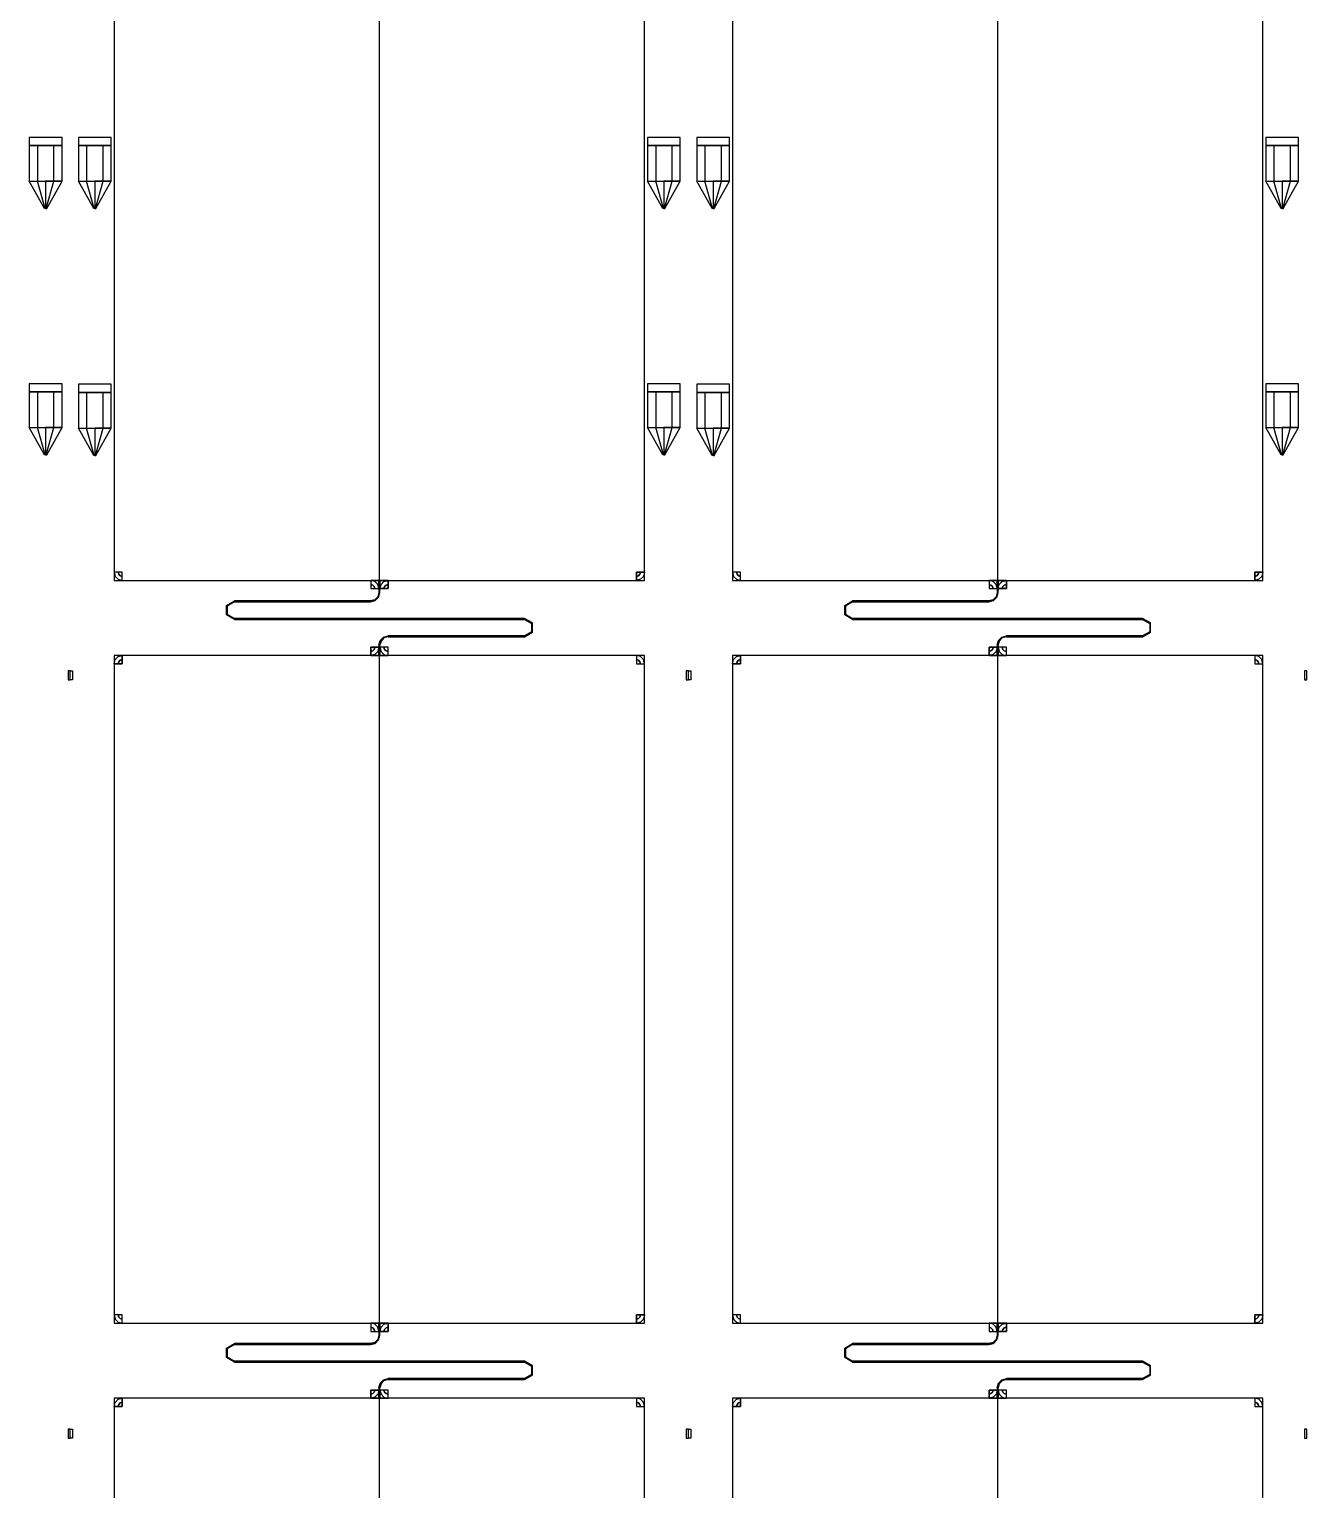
# Model space of a CAD drawing. Extents: x -50899 to 50899, y -48295 to 50898.
# Drawn here: x -8850 to 2825, y -10906 to 2439 of the extents above; entities that cross this region are included whole.
import ezdxf

# ---------------------------------------------------------------- set-up
doc = ezdxf.new("R2010")
doc.units = 0
doc.layers.add('GAP', color=1, linetype='continuous')
doc.layers.add('PIN', color=3, linetype='continuous')

# ---------------------------------------------------------------- blocks, each defined once
blk = doc.blocks.new('C1E')
at = {"layer": 'GAP'}
for points in [[(5550, 20646), (5550, 20726), (5530, 20726), (5530, 20646), (5550, 20646)], [(5550, 13717), (5550, 13797), (5530, 13797), (5530, 13717), (5550, 13717)]]:
    blk.add_lwpolyline(points, dxfattribs=at)
blk = doc.blocks.new('C1EGAP')
for points in [[(5175, 25600), (5175, 25525), (5475, 25525), (5475, 25600), (5175, 25600)], [(5175, 25600), (5175, 25525), (5475, 25525), (5475, 25600), (5175, 25600)], [(5175, 25525), (5175, 25200), (5475, 25200), (5475, 25525), (5175, 25525)], [(5175, 25525), (5175, 25200), (5475, 25200), (5475, 25525), (5175, 25525)], [(5325, 25200), (5325, 24950), (5315, 24950), (5175, 25200), (5325, 25200)], [(5325, 25200), (5325, 24950), (5315, 24950), (5175, 25200), (5325, 25200)], [(5325, 25200), (5325, 24950), (5335, 24950), (5475, 25200), (5325, 25200)], [(5325, 25200), (5325, 24950), (5335, 24950), (5475, 25200), (5325, 25200)], [(5175, 23350), (5175, 23275), (5475, 23275), (5475, 23350), (5175, 23350)], [(5175, 23350), (5175, 23275), (5475, 23275), (5475, 23350), (5175, 23350)], [(5175, 23275), (5175, 22950), (5475, 22950), (5475, 23275), (5175, 23275)], [(5175, 23275), (5175, 22950), (5475, 22950), (5475, 23275), (5175, 23275)], [(5325, 22950), (5325, 22700), (5315, 22700), (5175, 22950), (5325, 22950)], [(5325, 22950), (5325, 22700), (5315, 22700), (5175, 22950), (5325, 22950)], [(5325, 22950), (5325, 22700), (5335, 22700), (5475, 22950), (5325, 22950)], [(5325, 22950), (5325, 22700), (5335, 22700), (5475, 22950), (5325, 22950)]]:
    blk.add_lwpolyline(points)
blk = doc.blocks.new('C1EPIN')
for points in [[(5250, 25525), (5250, 25200), (5400, 25200), (5400, 25525), (5250, 25525)], [(5250, 25525), (5250, 25200), (5400, 25200), (5400, 25525), (5250, 25525)], [(5325, 25200), (5325, 24950), (5320, 24950), (5250, 25200), (5325, 25200)], [(5325, 25200), (5325, 24950), (5320, 24950), (5250, 25200), (5325, 25200)], [(5325, 25200), (5325, 24950), (5330, 24950), (5400, 25200), (5325, 25200)], [(5325, 25200), (5325, 24950), (5330, 24950), (5400, 25200), (5325, 25200)], [(5250, 23275), (5250, 22950), (5400, 22950), (5400, 23275), (5250, 23275)], [(5250, 23275), (5250, 22950), (5400, 22950), (5400, 23275), (5250, 23275)], [(5325, 22950), (5325, 22700), (5320, 22700), (5250, 22950), (5325, 22950)], [(5325, 22950), (5325, 22700), (5320, 22700), (5250, 22950), (5325, 22950)], [(5325, 22950), (5325, 22700), (5330, 22700), (5400, 22950), (5325, 22950)], [(5325, 22950), (5325, 22700), (5330, 22700), (5400, 22950), (5325, 22950)]]:
    blk.add_lwpolyline(points)
blk = doc.blocks.new('C1F')
at = {"layer": 'GAP'}
for points in [[(-100, 20646), (-100, 20726), (-80, 20726), (-80, 20646), (-100, 20646)], [(5550, 20646), (5550, 20726), (5530, 20726), (5530, 20646), (5550, 20646)], [(-100, 13717), (-100, 13797), (-80, 13797), (-80, 13717), (-100, 13717)], [(5550, 13717), (5550, 13797), (5530, 13797), (5530, 13717), (5550, 13717)]]:
    blk.add_lwpolyline(points, dxfattribs=at)
blk = doc.blocks.new('C1FGAP')
for points in [[(5149, 21553), (5149, 27653), (301, 27653), (301, 21553), (5149, 21553)], [(-25, 25600), (-25, 25525), (275, 25525), (275, 25600), (-25, 25600)], [(-25, 25600), (-25, 25525), (275, 25525), (275, 25600), (-25, 25600)], [(-25, 25525), (-25, 25200), (275, 25200), (275, 25525), (-25, 25525)], [(-25, 25525), (-25, 25200), (275, 25200), (275, 25525), (-25, 25525)], [(5175, 25600), (5175, 25525), (5475, 25525), (5475, 25600), (5175, 25600)], [(5175, 25600), (5175, 25525), (5475, 25525), (5475, 25600), (5175, 25600)], [(5175, 25525), (5175, 25200), (5475, 25200), (5475, 25525), (5175, 25525)], [(5175, 25525), (5175, 25200), (5475, 25200), (5475, 25525), (5175, 25525)], [(125, 25200), (125, 24950), (115, 24950), (-25, 25200), (125, 25200)], [(125, 25200), (125, 24950), (115, 24950), (-25, 25200), (125, 25200)], [(125, 25200), (125, 24950), (135, 24950), (275, 25200), (125, 25200)], [(125, 25200), (125, 24950), (135, 24950), (275, 25200), (125, 25200)], [(5325, 25200), (5325, 24950), (5315, 24950), (5175, 25200), (5325, 25200)], [(5325, 25200), (5325, 24950), (5315, 24950), (5175, 25200), (5325, 25200)], [(5325, 25200), (5325, 24950), (5335, 24950), (5475, 25200), (5325, 25200)], [(5325, 25200), (5325, 24950), (5335, 24950), (5475, 25200), (5325, 25200)], [(-25, 23345), (-25, 23270), (275, 23270), (275, 23345), (-25, 23345)], [(-25, 23345), (-25, 23270), (275, 23270), (275, 23345), (-25, 23345)], [(-25, 23270), (-25, 22945), (275, 22945), (275, 23270), (-25, 23270)], [(-25, 23270), (-25, 22945), (275, 22945), (275, 23270), (-25, 23270)], [(5175, 23350), (5175, 23275), (5475, 23275), (5475, 23350), (5175, 23350)], [(5175, 23350), (5175, 23275), (5475, 23275), (5475, 23350), (5175, 23350)], [(5175, 23275), (5175, 22950), (5475, 22950), (5475, 23275), (5175, 23275)], [(5175, 23275), (5175, 22950), (5475, 22950), (5475, 23275), (5175, 23275)], [(125, 22945), (125, 22695), (115, 22695), (-25, 22945), (125, 22945)], [(125, 22945), (125, 22695), (115, 22695), (-25, 22945), (125, 22945)], [(125, 22945), (125, 22695), (135, 22695), (275, 22945), (125, 22945)], [(125, 22945), (125, 22695), (135, 22695), (275, 22945), (125, 22945)], [(5325, 22950), (5325, 22700), (5315, 22700), (5175, 22950), (5325, 22950)], [(5325, 22950), (5325, 22700), (5315, 22700), (5175, 22950), (5325, 22950)], [(5325, 22950), (5325, 22700), (5335, 22700), (5475, 22950), (5325, 22950)], [(5325, 22950), (5325, 22700), (5335, 22700), (5475, 22950), (5325, 22950)], [(376, 21553), (376, 21628), (301, 21628), (301, 21553), (376, 21553)], [(301, 21628), (311, 21590), (339, 21563), (376, 21553), (376, 21590), (357, 21595), (344, 21609), (339, 21628), (301, 21628)], [(339, 21628), (344, 21609), (357, 21595), (376, 21590), (376, 21628), (376, 21628), (376, 21628), (376, 21628), (339, 21628)], [(5149, 21553), (5149, 21628), (5074, 21628), (5074, 21553), (5149, 21553)], [(5149, 21628), (5139, 21590), (5112, 21563), (5074, 21553), (5074, 21590), (5093, 21595), (5106, 21609), (5112, 21628), (5149, 21628)], [(5112, 21628), (5106, 21609), (5093, 21595), (5074, 21590), (5074, 21628), (5074, 21628), (5074, 21628), (5074, 21628), (5112, 21628)], [(2646, 21553), (2646, 21478), (2721, 21478), (2721, 21553), (2646, 21553)], [(2721, 21478), (2710, 21515), (2683, 21543), (2646, 21553), (2646, 21515), (2664, 21510), (2678, 21496), (2683, 21478), (2721, 21478)], [(2683, 21478), (2678, 21496), (2664, 21510), (2646, 21515), (2646, 21478), (2646, 21478), (2646, 21478), (2646, 21478), (2683, 21478)], [(2730, 21442), (2730, 21553), (2721, 21553), (2721, 21442), (2730, 21442)], [(2730, 21553), (2730, 21478), (2805, 21478), (2805, 21553), (2730, 21553)], [(2730, 21478), (2740, 21515), (2767, 21543), (2805, 21553), (2805, 21515), (2786, 21510), (2772, 21496), (2767, 21478), (2730, 21478)], [(2767, 21478), (2772, 21496), (2786, 21510), (2805, 21515), (2805, 21478), (2805, 21478), (2805, 21478), (2805, 21478), (2767, 21478)], [(1400, 21197), (1327, 21239), (1327, 21324), (1400, 21366), (1400, 21362), (1331, 21322), (1331, 21242), (1400, 21202), (1400, 21197)], [(1400, 21202), (1331, 21242), (1331, 21322), (1400, 21362), (1400, 21357), (1335, 21319), (1335, 21244), (1400, 21206), (1400, 21202)], [(1400, 21357), (2645, 21357), (2645, 21366), (1400, 21366), (1400, 21357)], [(2645, 21357), (2687, 21368), (2718, 21399), (2730, 21442), (2725, 21442), (2714, 21402), (2685, 21372), (2645, 21362), (2645, 21357)], [(2645, 21362), (2685, 21372), (2714, 21402), (2725, 21442), (2721, 21442), (2710, 21404), (2683, 21376), (2645, 21366), (2645, 21362)], [(4050, 21206), (1400, 21206), (1400, 21197), (4050, 21197), (4050, 21206)], [(4050, 21037), (4123, 21079), (4123, 21164), (4050, 21206), (4050, 21202), (4119, 21162), (4119, 21082), (4050, 21042), (4050, 21037)], [(4050, 21042), (4119, 21082), (4119, 21162), (4050, 21202), (4050, 21197), (4115, 21159), (4115, 21084), (4050, 21046), (4050, 21042)], [(2721, 20962), (2732, 21004), (2763, 21035), (2805, 21046), (2805, 21042), (2765, 21031), (2736, 21002), (2725, 20962), (2721, 20962)], [(2730, 20867), (2730, 20962), (2721, 20962), (2721, 20867), (2730, 20867)], [(2725, 20962), (2736, 21002), (2765, 21031), (2805, 21042), (2805, 21037), (2767, 21027), (2740, 20999), (2730, 20962), (2725, 20962)], [(2805, 21037), (4050, 21037), (4050, 21046), (2805, 21046), (2805, 21037)], [(5149, 14767), (5149, 20867), (301, 20867), (301, 14767), (5149, 14767)], [(301, 20867), (301, 20792), (376, 20792), (376, 20867), (301, 20867)], [(301, 20792), (311, 20829), (339, 20857), (376, 20867), (376, 20829), (357, 20824), (344, 20810), (339, 20792), (301, 20792)], [(339, 20792), (344, 20810), (357, 20824), (376, 20829), (376, 20792), (376, 20792), (376, 20792), (376, 20792), (339, 20792)], [(2721, 20867), (2721, 20942), (2646, 20942), (2646, 20867), (2721, 20867)], [(2721, 20942), (2710, 20904), (2683, 20877), (2646, 20867), (2646, 20904), (2664, 20909), (2678, 20923), (2683, 20942), (2721, 20942)], [(2683, 20942), (2678, 20923), (2664, 20909), (2646, 20904), (2646, 20942), (2646, 20942), (2646, 20942), (2646, 20942), (2683, 20942)], [(2805, 20867), (2805, 20942), (2730, 20942), (2730, 20867), (2805, 20867)], [(2730, 20942), (2740, 20904), (2767, 20877), (2805, 20867), (2805, 20904), (2786, 20909), (2772, 20923), (2767, 20942), (2730, 20942)], [(2767, 20942), (2772, 20923), (2786, 20909), (2805, 20904), (2805, 20942), (2805, 20942), (2805, 20942), (2805, 20942), (2767, 20942)], [(5074, 20867), (5074, 20792), (5149, 20792), (5149, 20867), (5074, 20867)], [(5149, 20792), (5139, 20829), (5112, 20857), (5074, 20867), (5074, 20829), (5093, 20824), (5106, 20810), (5112, 20792), (5149, 20792)], [(5112, 20792), (5106, 20810), (5093, 20824), (5074, 20829), (5074, 20792), (5074, 20792), (5074, 20792), (5074, 20792), (5112, 20792)], [(376, 14767), (376, 14842), (301, 14842), (301, 14767), (376, 14767)], [(301, 14842), (311, 14804), (339, 14777), (376, 14767), (376, 14804), (357, 14809), (344, 14823), (339, 14842), (301, 14842)], [(339, 14842), (344, 14823), (357, 14809), (376, 14804), (376, 14842), (376, 14842), (376, 14842), (376, 14842), (339, 14842)], [(5149, 14767), (5149, 14842), (5074, 14842), (5074, 14767), (5149, 14767)], [(5149, 14842), (5139, 14804), (5112, 14777), (5074, 14767), (5074, 14804), (5093, 14809), (5106, 14823), (5112, 14842), (5149, 14842)], [(5112, 14842), (5106, 14823), (5093, 14809), (5074, 14804), (5074, 14842), (5074, 14842), (5074, 14842), (5074, 14842), (5112, 14842)], [(2646, 14767), (2646, 14692), (2721, 14692), (2721, 14767), (2646, 14767)], [(2721, 14692), (2710, 14729), (2683, 14757), (2646, 14767), (2646, 14729), (2664, 14724), (2678, 14710), (2683, 14692), (2721, 14692)], [(2683, 14692), (2678, 14710), (2664, 14724), (2646, 14729), (2646, 14692), (2646, 14692), (2646, 14692), (2646, 14692), (2683, 14692)], [(2730, 14656), (2730, 14767), (2721, 14767), (2721, 14656), (2730, 14656)], [(2730, 14767), (2730, 14692), (2805, 14692), (2805, 14767), (2730, 14767)], [(2730, 14692), (2740, 14729), (2767, 14757), (2805, 14767), (2805, 14729), (2786, 14724), (2772, 14710), (2767, 14692), (2730, 14692)], [(2767, 14692), (2772, 14710), (2786, 14724), (2805, 14729), (2805, 14692), (2805, 14692), (2805, 14692), (2805, 14692), (2767, 14692)], [(1400, 14411), (1327, 14453), (1327, 14538), (1400, 14580), (1400, 14576), (1331, 14536), (1331, 14456), (1400, 14416), (1400, 14411)], [(1400, 14416), (1331, 14456), (1331, 14536), (1400, 14576), (1400, 14571), (1335, 14533), (1335, 14458), (1400, 14420), (1400, 14416)], [(1400, 14571), (2645, 14571), (2645, 14580), (1400, 14580), (1400, 14571)], [(2645, 14571), (2687, 14582), (2718, 14613), (2730, 14656), (2725, 14656), (2714, 14616), (2685, 14586), (2645, 14576), (2645, 14571)], [(2645, 14576), (2685, 14586), (2714, 14616), (2725, 14656), (2721, 14656), (2710, 14618), (2683, 14590), (2645, 14580), (2645, 14576)], [(4050, 14420), (1400, 14420), (1400, 14411), (4050, 14411), (4050, 14420)], [(4050, 14251), (4123, 14293), (4123, 14378), (4050, 14420), (4050, 14416), (4119, 14376), (4119, 14296), (4050, 14256), (4050, 14251)], [(4050, 14256), (4119, 14296), (4119, 14376), (4050, 14416), (4050, 14411), (4115, 14373), (4115, 14298), (4050, 14260), (4050, 14256)], [(2721, 14081), (2721, 14156), (2646, 14156), (2646, 14081), (2721, 14081)], [(2721, 14156), (2710, 14118), (2683, 14091), (2646, 14081), (2646, 14118), (2664, 14123), (2678, 14137), (2683, 14156), (2721, 14156)], [(2683, 14156), (2678, 14137), (2664, 14123), (2646, 14118), (2646, 14156), (2646, 14156), (2646, 14156), (2646, 14156), (2683, 14156)], [(2721, 14176), (2732, 14218), (2763, 14249), (2805, 14260), (2805, 14256), (2765, 14245), (2736, 14216), (2725, 14176), (2721, 14176)], [(2730, 14081), (2730, 14176), (2721, 14176), (2721, 14081), (2730, 14081)], [(2725, 14176), (2736, 14216), (2765, 14245), (2805, 14256), (2805, 14251), (2767, 14241), (2740, 14213), (2730, 14176), (2725, 14176)], [(2805, 14081), (2805, 14156), (2730, 14156), (2730, 14081), (2805, 14081)], [(2730, 14156), (2740, 14118), (2767, 14091), (2805, 14081), (2805, 14118), (2786, 14123), (2772, 14137), (2767, 14156), (2730, 14156)], [(2767, 14156), (2772, 14137), (2786, 14123), (2805, 14118), (2805, 14156), (2805, 14156), (2805, 14156), (2805, 14156), (2767, 14156)], [(2805, 14251), (4050, 14251), (4050, 14260), (2805, 14260), (2805, 14251)], [(5149, 7981), (5149, 14081), (301, 14081), (301, 7981), (5149, 7981)], [(301, 14081), (301, 14006), (376, 14006), (376, 14081), (301, 14081)], [(301, 14006), (311, 14043), (339, 14071), (376, 14081), (376, 14043), (357, 14038), (344, 14024), (339, 14006), (301, 14006)], [(339, 14006), (344, 14024), (357, 14038), (376, 14043), (376, 14006), (376, 14006), (376, 14006), (376, 14006), (339, 14006)], [(5074, 14081), (5074, 14006), (5149, 14006), (5149, 14081), (5074, 14081)], [(5149, 14006), (5139, 14043), (5112, 14071), (5074, 14081), (5074, 14043), (5093, 14038), (5106, 14024), (5112, 14006), (5149, 14006)], [(5112, 14006), (5106, 14024), (5093, 14038), (5074, 14043), (5074, 14006), (5074, 14006), (5074, 14006), (5074, 14006), (5112, 14006)]]:
    blk.add_lwpolyline(points)
blk = doc.blocks.new('C1FPIN')
for points in [[(2726, 21553), (2726, 27653), (2724, 27653), (2724, 21553), (2726, 21553)], [(50, 25525), (50, 25200), (200, 25200), (200, 25525), (50, 25525)], [(50, 25525), (50, 25200), (200, 25200), (200, 25525), (50, 25525)], [(5250, 25525), (5250, 25200), (5400, 25200), (5400, 25525), (5250, 25525)], [(5250, 25525), (5250, 25200), (5400, 25200), (5400, 25525), (5250, 25525)], [(125, 25200), (125, 24950), (120, 24950), (50, 25200), (125, 25200)], [(125, 25200), (125, 24950), (120, 24950), (50, 25200), (125, 25200)], [(125, 25200), (125, 24950), (130, 24950), (200, 25200), (125, 25200)], [(125, 25200), (125, 24950), (130, 24950), (200, 25200), (125, 25200)], [(5325, 25200), (5325, 24950), (5320, 24950), (5250, 25200), (5325, 25200)], [(5325, 25200), (5325, 24950), (5320, 24950), (5250, 25200), (5325, 25200)], [(5325, 25200), (5325, 24950), (5330, 24950), (5400, 25200), (5325, 25200)], [(5325, 25200), (5325, 24950), (5330, 24950), (5400, 25200), (5325, 25200)], [(50, 23270), (50, 22945), (200, 22945), (200, 23270), (50, 23270)], [(50, 23270), (50, 22945), (200, 22945), (200, 23270), (50, 23270)], [(5250, 23275), (5250, 22950), (5400, 22950), (5400, 23275), (5250, 23275)], [(5250, 23275), (5250, 22950), (5400, 22950), (5400, 23275), (5250, 23275)], [(125, 22945), (125, 22695), (120, 22695), (50, 22945), (125, 22945)], [(125, 22945), (125, 22695), (120, 22695), (50, 22945), (125, 22945)], [(125, 22945), (125, 22695), (130, 22695), (200, 22945), (125, 22945)], [(125, 22945), (125, 22695), (130, 22695), (200, 22945), (125, 22945)], [(5325, 22950), (5325, 22700), (5320, 22700), (5250, 22950), (5325, 22950)], [(5325, 22950), (5325, 22700), (5320, 22700), (5250, 22950), (5325, 22950)], [(5325, 22950), (5325, 22700), (5330, 22700), (5400, 22950), (5325, 22950)], [(5325, 22950), (5325, 22700), (5330, 22700), (5400, 22950), (5325, 22950)], [(339, 21628), (344, 21609), (357, 21595), (376, 21590), (376, 21590), (357, 21595), (344, 21609), (339, 21628), (339, 21628)], [(339, 21628), (344, 21609), (357, 21595), (376, 21590), (376, 21590), (357, 21595), (344, 21609), (339, 21628), (339, 21628)], [(5112, 21628), (5106, 21609), (5093, 21595), (5074, 21590), (5074, 21590), (5093, 21595), (5106, 21609), (5112, 21628), (5112, 21628)], [(5112, 21628), (5106, 21609), (5093, 21595), (5074, 21590), (5074, 21590), (5093, 21595), (5106, 21609), (5112, 21628), (5112, 21628)], [(2683, 21478), (2678, 21496), (2664, 21510), (2646, 21515), (2646, 21515), (2664, 21510), (2678, 21496), (2683, 21478), (2683, 21478)], [(2683, 21478), (2678, 21496), (2664, 21510), (2646, 21515), (2646, 21515), (2664, 21510), (2678, 21496), (2683, 21478), (2683, 21478)], [(2726, 21442), (2726, 21553), (2724, 21553), (2724, 21442), (2726, 21442)], [(2767, 21478), (2772, 21496), (2786, 21510), (2805, 21515), (2805, 21515), (2786, 21510), (2772, 21496), (2767, 21478), (2767, 21478)], [(2767, 21478), (2772, 21496), (2786, 21510), (2805, 21515), (2805, 21515), (2786, 21510), (2772, 21496), (2767, 21478), (2767, 21478)], [(1400, 21200), (1329, 21241), (1329, 21322), (1400, 21363), (1400, 21362), (1331, 21322), (1331, 21242), (1400, 21202), (1400, 21200)], [(1400, 21202), (1331, 21242), (1331, 21322), (1400, 21362), (1400, 21360), (1332, 21321), (1332, 21242), (1400, 21203), (1400, 21202)], [(1400, 21360), (2645, 21360), (2645, 21363), (1400, 21363), (1400, 21360)], [(2645, 21360), (2686, 21371), (2716, 21401), (2726, 21442), (2725, 21442), (2714, 21402), (2685, 21372), (2645, 21362), (2645, 21360)], [(2645, 21362), (2685, 21372), (2714, 21402), (2725, 21442), (2724, 21442), (2713, 21402), (2684, 21374), (2645, 21363), (2645, 21362)], [(4050, 21203), (1400, 21203), (1400, 21200), (4050, 21200), (4050, 21203)], [(4050, 21040), (4121, 21081), (4121, 21162), (4050, 21203), (4050, 21202), (4119, 21162), (4119, 21082), (4050, 21042), (4050, 21040)], [(4050, 21042), (4119, 21082), (4119, 21162), (4050, 21202), (4050, 21200), (4118, 21161), (4118, 21082), (4050, 21043), (4050, 21042)], [(2724, 20962), (2734, 21002), (2764, 21032), (2805, 21043), (2805, 21042), (2765, 21031), (2736, 21002), (2725, 20962), (2724, 20962)], [(2726, 20867), (2726, 20962), (2724, 20962), (2724, 20867), (2726, 20867)], [(2725, 20962), (2736, 21002), (2765, 21031), (2805, 21042), (2805, 21040), (2766, 21030), (2737, 21001), (2726, 20962), (2725, 20962)], [(2805, 21040), (4050, 21040), (4050, 21043), (2805, 21043), (2805, 21040)], [(339, 20792), (344, 20810), (357, 20824), (376, 20829), (376, 20829), (357, 20824), (344, 20810), (339, 20792), (339, 20792)], [(339, 20792), (344, 20810), (357, 20824), (376, 20829), (376, 20829), (357, 20824), (344, 20810), (339, 20792), (339, 20792)], [(2683, 20942), (2678, 20923), (2664, 20909), (2646, 20904), (2646, 20904), (2664, 20909), (2678, 20923), (2683, 20942), (2683, 20942)], [(2683, 20942), (2678, 20923), (2664, 20909), (2646, 20904), (2646, 20904), (2664, 20909), (2678, 20923), (2683, 20942), (2683, 20942)], [(2726, 14767), (2726, 20867), (2724, 20867), (2724, 14767), (2726, 14767)], [(2767, 20942), (2772, 20923), (2786, 20909), (2805, 20904), (2805, 20904), (2786, 20909), (2772, 20923), (2767, 20942), (2767, 20942)], [(2767, 20942), (2772, 20923), (2786, 20909), (2805, 20904), (2805, 20904), (2786, 20909), (2772, 20923), (2767, 20942), (2767, 20942)], [(5112, 20792), (5106, 20810), (5093, 20824), (5074, 20829), (5074, 20829), (5093, 20824), (5106, 20810), (5112, 20792), (5112, 20792)], [(5112, 20792), (5106, 20810), (5093, 20824), (5074, 20829), (5074, 20829), (5093, 20824), (5106, 20810), (5112, 20792), (5112, 20792)], [(339, 14842), (344, 14823), (357, 14809), (376, 14804), (376, 14804), (357, 14809), (344, 14823), (339, 14842), (339, 14842)], [(339, 14842), (344, 14823), (357, 14809), (376, 14804), (376, 14804), (357, 14809), (344, 14823), (339, 14842), (339, 14842)], [(5112, 14842), (5106, 14823), (5093, 14809), (5074, 14804), (5074, 14804), (5093, 14809), (5106, 14823), (5112, 14842), (5112, 14842)], [(5112, 14842), (5106, 14823), (5093, 14809), (5074, 14804), (5074, 14804), (5093, 14809), (5106, 14823), (5112, 14842), (5112, 14842)], [(2683, 14692), (2678, 14710), (2664, 14724), (2646, 14729), (2646, 14729), (2664, 14724), (2678, 14710), (2683, 14692), (2683, 14692)], [(2683, 14692), (2678, 14710), (2664, 14724), (2646, 14729), (2646, 14729), (2664, 14724), (2678, 14710), (2683, 14692), (2683, 14692)], [(2726, 14656), (2726, 14767), (2724, 14767), (2724, 14656), (2726, 14656)], [(2767, 14692), (2772, 14710), (2786, 14724), (2805, 14729), (2805, 14729), (2786, 14724), (2772, 14710), (2767, 14692), (2767, 14692)], [(2767, 14692), (2772, 14710), (2786, 14724), (2805, 14729), (2805, 14729), (2786, 14724), (2772, 14710), (2767, 14692), (2767, 14692)], [(1400, 14414), (1329, 14455), (1329, 14536), (1400, 14577), (1400, 14576), (1331, 14536), (1331, 14456), (1400, 14416), (1400, 14414)], [(1400, 14416), (1331, 14456), (1331, 14536), (1400, 14576), (1400, 14574), (1332, 14535), (1332, 14456), (1400, 14417), (1400, 14416)], [(1400, 14574), (2645, 14574), (2645, 14577), (1400, 14577), (1400, 14574)], [(2645, 14574), (2686, 14585), (2716, 14615), (2726, 14656), (2725, 14656), (2714, 14616), (2685, 14586), (2645, 14576), (2645, 14574)], [(2645, 14576), (2685, 14586), (2714, 14616), (2725, 14656), (2724, 14656), (2713, 14616), (2684, 14588), (2645, 14577), (2645, 14576)], [(4050, 14417), (1400, 14417), (1400, 14414), (4050, 14414), (4050, 14417)], [(4050, 14254), (4121, 14295), (4121, 14376), (4050, 14417), (4050, 14416), (4119, 14376), (4119, 14296), (4050, 14256), (4050, 14254)], [(4050, 14256), (4119, 14296), (4119, 14376), (4050, 14416), (4050, 14414), (4118, 14375), (4118, 14296), (4050, 14257), (4050, 14256)], [(2683, 14156), (2678, 14137), (2664, 14123), (2646, 14118), (2646, 14118), (2664, 14123), (2678, 14137), (2683, 14156), (2683, 14156)], [(2683, 14156), (2678, 14137), (2664, 14123), (2646, 14118), (2646, 14118), (2664, 14123), (2678, 14137), (2683, 14156), (2683, 14156)], [(2724, 14176), (2734, 14216), (2764, 14246), (2805, 14257), (2805, 14256), (2765, 14245), (2736, 14216), (2725, 14176), (2724, 14176)], [(2726, 14081), (2726, 14176), (2724, 14176), (2724, 14081), (2726, 14081)], [(2725, 14176), (2736, 14216), (2765, 14245), (2805, 14256), (2805, 14254), (2766, 14244), (2737, 14215), (2726, 14176), (2725, 14176)], [(2767, 14156), (2772, 14137), (2786, 14123), (2805, 14118), (2805, 14118), (2786, 14123), (2772, 14137), (2767, 14156), (2767, 14156)], [(2767, 14156), (2772, 14137), (2786, 14123), (2805, 14118), (2805, 14118), (2786, 14123), (2772, 14137), (2767, 14156), (2767, 14156)], [(2805, 14254), (4050, 14254), (4050, 14257), (2805, 14257), (2805, 14254)], [(339, 14006), (344, 14024), (357, 14038), (376, 14043), (376, 14043), (357, 14038), (344, 14024), (339, 14006), (339, 14006)], [(339, 14006), (344, 14024), (357, 14038), (376, 14043), (376, 14043), (357, 14038), (344, 14024), (339, 14006), (339, 14006)], [(2726, 7981), (2726, 14081), (2724, 14081), (2724, 7981), (2726, 7981)], [(5112, 14006), (5106, 14024), (5093, 14038), (5074, 14043), (5074, 14043), (5093, 14038), (5106, 14024), (5112, 14006), (5112, 14006)], [(5112, 14006), (5106, 14024), (5093, 14038), (5074, 14043), (5074, 14043), (5093, 14038), (5106, 14024), (5112, 14006), (5112, 14006)]]:
    blk.add_lwpolyline(points)
blk = doc.blocks.new('C1G')
at = {"layer": 'GAP'}
for points in [[(-100, 20646), (-100, 20726), (-80, 20726), (-80, 20646), (-100, 20646)], [(5550, 20646), (5550, 20726), (5530, 20726), (5530, 20646), (5550, 20646)], [(-100, 13717), (-100, 13797), (-80, 13797), (-80, 13717), (-100, 13717)], [(5550, 13717), (5550, 13797), (5530, 13797), (5530, 13717), (5550, 13717)]]:
    blk.add_lwpolyline(points, dxfattribs=at)
blk = doc.blocks.new('C1GGAP')
for points in [[(5149, 21553), (5149, 27653), (301, 27653), (301, 21553), (5149, 21553)], [(-25, 25600), (-25, 25525), (275, 25525), (275, 25600), (-25, 25600)], [(-25, 25600), (-25, 25525), (275, 25525), (275, 25600), (-25, 25600)], [(-25, 25525), (-25, 25200), (275, 25200), (275, 25525), (-25, 25525)], [(-25, 25525), (-25, 25200), (275, 25200), (275, 25525), (-25, 25525)], [(5175, 25600), (5175, 25525), (5475, 25525), (5475, 25600), (5175, 25600)], [(5175, 25600), (5175, 25525), (5475, 25525), (5475, 25600), (5175, 25600)], [(5175, 25525), (5175, 25200), (5475, 25200), (5475, 25525), (5175, 25525)], [(5175, 25525), (5175, 25200), (5475, 25200), (5475, 25525), (5175, 25525)], [(125, 25200), (125, 24950), (115, 24950), (-25, 25200), (125, 25200)], [(125, 25200), (125, 24950), (115, 24950), (-25, 25200), (125, 25200)], [(125, 25200), (125, 24950), (135, 24950), (275, 25200), (125, 25200)], [(125, 25200), (125, 24950), (135, 24950), (275, 25200), (125, 25200)], [(5325, 25200), (5325, 24950), (5315, 24950), (5175, 25200), (5325, 25200)], [(5325, 25200), (5325, 24950), (5315, 24950), (5175, 25200), (5325, 25200)], [(5325, 25200), (5325, 24950), (5335, 24950), (5475, 25200), (5325, 25200)], [(5325, 25200), (5325, 24950), (5335, 24950), (5475, 25200), (5325, 25200)], [(-25, 23345), (-25, 23270), (275, 23270), (275, 23345), (-25, 23345)], [(-25, 23345), (-25, 23270), (275, 23270), (275, 23345), (-25, 23345)], [(-25, 23270), (-25, 22945), (275, 22945), (275, 23270), (-25, 23270)], [(-25, 23270), (-25, 22945), (275, 22945), (275, 23270), (-25, 23270)], [(5175, 23350), (5175, 23275), (5475, 23275), (5475, 23350), (5175, 23350)], [(5175, 23350), (5175, 23275), (5475, 23275), (5475, 23350), (5175, 23350)], [(5175, 23275), (5175, 22950), (5475, 22950), (5475, 23275), (5175, 23275)], [(5175, 23275), (5175, 22950), (5475, 22950), (5475, 23275), (5175, 23275)], [(125, 22945), (125, 22695), (115, 22695), (-25, 22945), (125, 22945)], [(125, 22945), (125, 22695), (115, 22695), (-25, 22945), (125, 22945)], [(125, 22945), (125, 22695), (135, 22695), (275, 22945), (125, 22945)], [(125, 22945), (125, 22695), (135, 22695), (275, 22945), (125, 22945)], [(5325, 22950), (5325, 22700), (5315, 22700), (5175, 22950), (5325, 22950)], [(5325, 22950), (5325, 22700), (5315, 22700), (5175, 22950), (5325, 22950)], [(5325, 22950), (5325, 22700), (5335, 22700), (5475, 22950), (5325, 22950)], [(5325, 22950), (5325, 22700), (5335, 22700), (5475, 22950), (5325, 22950)], [(376, 21553), (376, 21628), (301, 21628), (301, 21553), (376, 21553)], [(301, 21628), (311, 21590), (339, 21563), (376, 21553), (376, 21590), (357, 21595), (344, 21609), (339, 21628), (301, 21628)], [(339, 21628), (344, 21609), (357, 21595), (376, 21590), (376, 21628), (376, 21628), (376, 21628), (376, 21628), (339, 21628)], [(5149, 21553), (5149, 21628), (5074, 21628), (5074, 21553), (5149, 21553)], [(5149, 21628), (5139, 21590), (5112, 21563), (5074, 21553), (5074, 21590), (5093, 21595), (5106, 21609), (5112, 21628), (5149, 21628)], [(5112, 21628), (5106, 21609), (5093, 21595), (5074, 21590), (5074, 21628), (5074, 21628), (5074, 21628), (5074, 21628), (5112, 21628)], [(2646, 21553), (2646, 21478), (2721, 21478), (2721, 21553), (2646, 21553)], [(2721, 21478), (2710, 21515), (2683, 21543), (2646, 21553), (2646, 21515), (2664, 21510), (2678, 21496), (2683, 21478), (2721, 21478)], [(2683, 21478), (2678, 21496), (2664, 21510), (2646, 21515), (2646, 21478), (2646, 21478), (2646, 21478), (2646, 21478), (2683, 21478)], [(2730, 21442), (2730, 21553), (2721, 21553), (2721, 21442), (2730, 21442)], [(2730, 21553), (2730, 21478), (2805, 21478), (2805, 21553), (2730, 21553)], [(2730, 21478), (2740, 21515), (2767, 21543), (2805, 21553), (2805, 21515), (2786, 21510), (2772, 21496), (2767, 21478), (2730, 21478)], [(2767, 21478), (2772, 21496), (2786, 21510), (2805, 21515), (2805, 21478), (2805, 21478), (2805, 21478), (2805, 21478), (2767, 21478)], [(1400, 21197), (1327, 21239), (1327, 21324), (1400, 21366), (1400, 21362), (1331, 21322), (1331, 21242), (1400, 21202), (1400, 21197)], [(1400, 21202), (1331, 21242), (1331, 21322), (1400, 21362), (1400, 21357), (1335, 21319), (1335, 21244), (1400, 21206), (1400, 21202)], [(1400, 21357), (2645, 21357), (2645, 21366), (1400, 21366), (1400, 21357)], [(2645, 21357), (2687, 21368), (2718, 21399), (2730, 21442), (2725, 21442), (2714, 21402), (2685, 21372), (2645, 21362), (2645, 21357)], [(2645, 21362), (2685, 21372), (2714, 21402), (2725, 21442), (2721, 21442), (2710, 21404), (2683, 21376), (2645, 21366), (2645, 21362)], [(4050, 21206), (1400, 21206), (1400, 21197), (4050, 21197), (4050, 21206)], [(4050, 21037), (4123, 21079), (4123, 21164), (4050, 21206), (4050, 21202), (4119, 21162), (4119, 21082), (4050, 21042), (4050, 21037)], [(4050, 21042), (4119, 21082), (4119, 21162), (4050, 21202), (4050, 21197), (4115, 21159), (4115, 21084), (4050, 21046), (4050, 21042)], [(2721, 20962), (2732, 21004), (2763, 21035), (2805, 21046), (2805, 21042), (2765, 21031), (2736, 21002), (2725, 20962), (2721, 20962)], [(2730, 20867), (2730, 20962), (2721, 20962), (2721, 20867), (2730, 20867)], [(2725, 20962), (2736, 21002), (2765, 21031), (2805, 21042), (2805, 21037), (2767, 21027), (2740, 20999), (2730, 20962), (2725, 20962)], [(2805, 21037), (4050, 21037), (4050, 21046), (2805, 21046), (2805, 21037)], [(5149, 14767), (5149, 20867), (301, 20867), (301, 14767), (5149, 14767)], [(301, 20867), (301, 20792), (376, 20792), (376, 20867), (301, 20867)], [(301, 20792), (311, 20829), (339, 20857), (376, 20867), (376, 20829), (357, 20824), (344, 20810), (339, 20792), (301, 20792)], [(339, 20792), (344, 20810), (357, 20824), (376, 20829), (376, 20792), (376, 20792), (376, 20792), (376, 20792), (339, 20792)], [(2721, 20867), (2721, 20942), (2646, 20942), (2646, 20867), (2721, 20867)], [(2721, 20942), (2710, 20904), (2683, 20877), (2646, 20867), (2646, 20904), (2664, 20909), (2678, 20923), (2683, 20942), (2721, 20942)], [(2683, 20942), (2678, 20923), (2664, 20909), (2646, 20904), (2646, 20942), (2646, 20942), (2646, 20942), (2646, 20942), (2683, 20942)], [(2805, 20867), (2805, 20942), (2730, 20942), (2730, 20867), (2805, 20867)], [(2730, 20942), (2740, 20904), (2767, 20877), (2805, 20867), (2805, 20904), (2786, 20909), (2772, 20923), (2767, 20942), (2730, 20942)], [(2767, 20942), (2772, 20923), (2786, 20909), (2805, 20904), (2805, 20942), (2805, 20942), (2805, 20942), (2805, 20942), (2767, 20942)], [(5074, 20867), (5074, 20792), (5149, 20792), (5149, 20867), (5074, 20867)], [(5149, 20792), (5139, 20829), (5112, 20857), (5074, 20867), (5074, 20829), (5093, 20824), (5106, 20810), (5112, 20792), (5149, 20792)], [(5112, 20792), (5106, 20810), (5093, 20824), (5074, 20829), (5074, 20792), (5074, 20792), (5074, 20792), (5074, 20792), (5112, 20792)], [(376, 14767), (376, 14842), (301, 14842), (301, 14767), (376, 14767)], [(301, 14842), (311, 14804), (339, 14777), (376, 14767), (376, 14804), (357, 14809), (344, 14823), (339, 14842), (301, 14842)], [(339, 14842), (344, 14823), (357, 14809), (376, 14804), (376, 14842), (376, 14842), (376, 14842), (376, 14842), (339, 14842)], [(5149, 14767), (5149, 14842), (5074, 14842), (5074, 14767), (5149, 14767)], [(5149, 14842), (5139, 14804), (5112, 14777), (5074, 14767), (5074, 14804), (5093, 14809), (5106, 14823), (5112, 14842), (5149, 14842)], [(5112, 14842), (5106, 14823), (5093, 14809), (5074, 14804), (5074, 14842), (5074, 14842), (5074, 14842), (5074, 14842), (5112, 14842)], [(2646, 14767), (2646, 14692), (2721, 14692), (2721, 14767), (2646, 14767)], [(2721, 14692), (2710, 14729), (2683, 14757), (2646, 14767), (2646, 14729), (2664, 14724), (2678, 14710), (2683, 14692), (2721, 14692)], [(2683, 14692), (2678, 14710), (2664, 14724), (2646, 14729), (2646, 14692), (2646, 14692), (2646, 14692), (2646, 14692), (2683, 14692)], [(2730, 14656), (2730, 14767), (2721, 14767), (2721, 14656), (2730, 14656)], [(2730, 14767), (2730, 14692), (2805, 14692), (2805, 14767), (2730, 14767)], [(2730, 14692), (2740, 14729), (2767, 14757), (2805, 14767), (2805, 14729), (2786, 14724), (2772, 14710), (2767, 14692), (2730, 14692)], [(2767, 14692), (2772, 14710), (2786, 14724), (2805, 14729), (2805, 14692), (2805, 14692), (2805, 14692), (2805, 14692), (2767, 14692)], [(1400, 14411), (1327, 14453), (1327, 14538), (1400, 14580), (1400, 14576), (1331, 14536), (1331, 14456), (1400, 14416), (1400, 14411)], [(1400, 14416), (1331, 14456), (1331, 14536), (1400, 14576), (1400, 14571), (1335, 14533), (1335, 14458), (1400, 14420), (1400, 14416)], [(1400, 14571), (2645, 14571), (2645, 14580), (1400, 14580), (1400, 14571)], [(2645, 14571), (2687, 14582), (2718, 14613), (2730, 14656), (2725, 14656), (2714, 14616), (2685, 14586), (2645, 14576), (2645, 14571)], [(2645, 14576), (2685, 14586), (2714, 14616), (2725, 14656), (2721, 14656), (2710, 14618), (2683, 14590), (2645, 14580), (2645, 14576)], [(4050, 14420), (1400, 14420), (1400, 14411), (4050, 14411), (4050, 14420)], [(4050, 14251), (4123, 14293), (4123, 14378), (4050, 14420), (4050, 14416), (4119, 14376), (4119, 14296), (4050, 14256), (4050, 14251)], [(4050, 14256), (4119, 14296), (4119, 14376), (4050, 14416), (4050, 14411), (4115, 14373), (4115, 14298), (4050, 14260), (4050, 14256)], [(2721, 14081), (2721, 14156), (2646, 14156), (2646, 14081), (2721, 14081)], [(2721, 14156), (2710, 14118), (2683, 14091), (2646, 14081), (2646, 14118), (2664, 14123), (2678, 14137), (2683, 14156), (2721, 14156)], [(2683, 14156), (2678, 14137), (2664, 14123), (2646, 14118), (2646, 14156), (2646, 14156), (2646, 14156), (2646, 14156), (2683, 14156)], [(2721, 14176), (2732, 14218), (2763, 14249), (2805, 14260), (2805, 14256), (2765, 14245), (2736, 14216), (2725, 14176), (2721, 14176)], [(2730, 14081), (2730, 14176), (2721, 14176), (2721, 14081), (2730, 14081)], [(2725, 14176), (2736, 14216), (2765, 14245), (2805, 14256), (2805, 14251), (2767, 14241), (2740, 14213), (2730, 14176), (2725, 14176)], [(2805, 14081), (2805, 14156), (2730, 14156), (2730, 14081), (2805, 14081)], [(2730, 14156), (2740, 14118), (2767, 14091), (2805, 14081), (2805, 14118), (2786, 14123), (2772, 14137), (2767, 14156), (2730, 14156)], [(2767, 14156), (2772, 14137), (2786, 14123), (2805, 14118), (2805, 14156), (2805, 14156), (2805, 14156), (2805, 14156), (2767, 14156)], [(2805, 14251), (4050, 14251), (4050, 14260), (2805, 14260), (2805, 14251)], [(5149, 7981), (5149, 14081), (301, 14081), (301, 7981), (5149, 7981)], [(301, 14081), (301, 14006), (376, 14006), (376, 14081), (301, 14081)], [(301, 14006), (311, 14043), (339, 14071), (376, 14081), (376, 14043), (357, 14038), (344, 14024), (339, 14006), (301, 14006)], [(339, 14006), (344, 14024), (357, 14038), (376, 14043), (376, 14006), (376, 14006), (376, 14006), (376, 14006), (339, 14006)], [(5074, 14081), (5074, 14006), (5149, 14006), (5149, 14081), (5074, 14081)], [(5149, 14006), (5139, 14043), (5112, 14071), (5074, 14081), (5074, 14043), (5093, 14038), (5106, 14024), (5112, 14006), (5149, 14006)], [(5112, 14006), (5106, 14024), (5093, 14038), (5074, 14043), (5074, 14006), (5074, 14006), (5074, 14006), (5074, 14006), (5112, 14006)]]:
    blk.add_lwpolyline(points)
blk = doc.blocks.new('C1GPIN')
for points in [[(2726, 21553), (2726, 27653), (2724, 27653), (2724, 21553), (2726, 21553)], [(50, 25525), (50, 25200), (200, 25200), (200, 25525), (50, 25525)], [(50, 25525), (50, 25200), (200, 25200), (200, 25525), (50, 25525)], [(5250, 25525), (5250, 25200), (5400, 25200), (5400, 25525), (5250, 25525)], [(5250, 25525), (5250, 25200), (5400, 25200), (5400, 25525), (5250, 25525)], [(125, 25200), (125, 24950), (120, 24950), (50, 25200), (125, 25200)], [(125, 25200), (125, 24950), (120, 24950), (50, 25200), (125, 25200)], [(125, 25200), (125, 24950), (130, 24950), (200, 25200), (125, 25200)], [(125, 25200), (125, 24950), (130, 24950), (200, 25200), (125, 25200)], [(5325, 25200), (5325, 24950), (5320, 24950), (5250, 25200), (5325, 25200)], [(5325, 25200), (5325, 24950), (5320, 24950), (5250, 25200), (5325, 25200)], [(5325, 25200), (5325, 24950), (5330, 24950), (5400, 25200), (5325, 25200)], [(5325, 25200), (5325, 24950), (5330, 24950), (5400, 25200), (5325, 25200)], [(50, 23270), (50, 22945), (200, 22945), (200, 23270), (50, 23270)], [(50, 23270), (50, 22945), (200, 22945), (200, 23270), (50, 23270)], [(5250, 23275), (5250, 22950), (5400, 22950), (5400, 23275), (5250, 23275)], [(5250, 23275), (5250, 22950), (5400, 22950), (5400, 23275), (5250, 23275)], [(125, 22945), (125, 22695), (120, 22695), (50, 22945), (125, 22945)], [(125, 22945), (125, 22695), (120, 22695), (50, 22945), (125, 22945)], [(125, 22945), (125, 22695), (130, 22695), (200, 22945), (125, 22945)], [(125, 22945), (125, 22695), (130, 22695), (200, 22945), (125, 22945)], [(5325, 22950), (5325, 22700), (5320, 22700), (5250, 22950), (5325, 22950)], [(5325, 22950), (5325, 22700), (5320, 22700), (5250, 22950), (5325, 22950)], [(5325, 22950), (5325, 22700), (5330, 22700), (5400, 22950), (5325, 22950)], [(5325, 22950), (5325, 22700), (5330, 22700), (5400, 22950), (5325, 22950)], [(339, 21628), (344, 21609), (357, 21595), (376, 21590), (376, 21590), (357, 21595), (344, 21609), (339, 21628), (339, 21628)], [(339, 21628), (344, 21609), (357, 21595), (376, 21590), (376, 21590), (357, 21595), (344, 21609), (339, 21628), (339, 21628)], [(5112, 21628), (5106, 21609), (5093, 21595), (5074, 21590), (5074, 21590), (5093, 21595), (5106, 21609), (5112, 21628), (5112, 21628)], [(5112, 21628), (5106, 21609), (5093, 21595), (5074, 21590), (5074, 21590), (5093, 21595), (5106, 21609), (5112, 21628), (5112, 21628)], [(2683, 21478), (2678, 21496), (2664, 21510), (2646, 21515), (2646, 21515), (2664, 21510), (2678, 21496), (2683, 21478), (2683, 21478)], [(2683, 21478), (2678, 21496), (2664, 21510), (2646, 21515), (2646, 21515), (2664, 21510), (2678, 21496), (2683, 21478), (2683, 21478)], [(2726, 21442), (2726, 21553), (2724, 21553), (2724, 21442), (2726, 21442)], [(2767, 21478), (2772, 21496), (2786, 21510), (2805, 21515), (2805, 21515), (2786, 21510), (2772, 21496), (2767, 21478), (2767, 21478)], [(2767, 21478), (2772, 21496), (2786, 21510), (2805, 21515), (2805, 21515), (2786, 21510), (2772, 21496), (2767, 21478), (2767, 21478)], [(1400, 21200), (1329, 21241), (1329, 21322), (1400, 21363), (1400, 21362), (1331, 21322), (1331, 21242), (1400, 21202), (1400, 21200)], [(1400, 21202), (1331, 21242), (1331, 21322), (1400, 21362), (1400, 21360), (1332, 21321), (1332, 21242), (1400, 21203), (1400, 21202)], [(1400, 21360), (2645, 21360), (2645, 21363), (1400, 21363), (1400, 21360)], [(2645, 21360), (2686, 21371), (2716, 21401), (2726, 21442), (2725, 21442), (2714, 21402), (2685, 21372), (2645, 21362), (2645, 21360)], [(2645, 21362), (2685, 21372), (2714, 21402), (2725, 21442), (2724, 21442), (2713, 21402), (2684, 21374), (2645, 21363), (2645, 21362)], [(4050, 21203), (1400, 21203), (1400, 21200), (4050, 21200), (4050, 21203)], [(4050, 21040), (4121, 21081), (4121, 21162), (4050, 21203), (4050, 21202), (4119, 21162), (4119, 21082), (4050, 21042), (4050, 21040)], [(4050, 21042), (4119, 21082), (4119, 21162), (4050, 21202), (4050, 21200), (4118, 21161), (4118, 21082), (4050, 21043), (4050, 21042)], [(2724, 20962), (2734, 21002), (2764, 21032), (2805, 21043), (2805, 21042), (2765, 21031), (2736, 21002), (2725, 20962), (2724, 20962)], [(2726, 20867), (2726, 20962), (2724, 20962), (2724, 20867), (2726, 20867)], [(2725, 20962), (2736, 21002), (2765, 21031), (2805, 21042), (2805, 21040), (2766, 21030), (2737, 21001), (2726, 20962), (2725, 20962)], [(2805, 21040), (4050, 21040), (4050, 21043), (2805, 21043), (2805, 21040)], [(339, 20792), (344, 20810), (357, 20824), (376, 20829), (376, 20829), (357, 20824), (344, 20810), (339, 20792), (339, 20792)], [(339, 20792), (344, 20810), (357, 20824), (376, 20829), (376, 20829), (357, 20824), (344, 20810), (339, 20792), (339, 20792)], [(2683, 20942), (2678, 20923), (2664, 20909), (2646, 20904), (2646, 20904), (2664, 20909), (2678, 20923), (2683, 20942), (2683, 20942)], [(2683, 20942), (2678, 20923), (2664, 20909), (2646, 20904), (2646, 20904), (2664, 20909), (2678, 20923), (2683, 20942), (2683, 20942)], [(2726, 14767), (2726, 20867), (2724, 20867), (2724, 14767), (2726, 14767)], [(2767, 20942), (2772, 20923), (2786, 20909), (2805, 20904), (2805, 20904), (2786, 20909), (2772, 20923), (2767, 20942), (2767, 20942)], [(2767, 20942), (2772, 20923), (2786, 20909), (2805, 20904), (2805, 20904), (2786, 20909), (2772, 20923), (2767, 20942), (2767, 20942)], [(5112, 20792), (5106, 20810), (5093, 20824), (5074, 20829), (5074, 20829), (5093, 20824), (5106, 20810), (5112, 20792), (5112, 20792)], [(5112, 20792), (5106, 20810), (5093, 20824), (5074, 20829), (5074, 20829), (5093, 20824), (5106, 20810), (5112, 20792), (5112, 20792)], [(339, 14842), (344, 14823), (357, 14809), (376, 14804), (376, 14804), (357, 14809), (344, 14823), (339, 14842), (339, 14842)], [(339, 14842), (344, 14823), (357, 14809), (376, 14804), (376, 14804), (357, 14809), (344, 14823), (339, 14842), (339, 14842)], [(5112, 14842), (5106, 14823), (5093, 14809), (5074, 14804), (5074, 14804), (5093, 14809), (5106, 14823), (5112, 14842), (5112, 14842)], [(5112, 14842), (5106, 14823), (5093, 14809), (5074, 14804), (5074, 14804), (5093, 14809), (5106, 14823), (5112, 14842), (5112, 14842)], [(2683, 14692), (2678, 14710), (2664, 14724), (2646, 14729), (2646, 14729), (2664, 14724), (2678, 14710), (2683, 14692), (2683, 14692)], [(2683, 14692), (2678, 14710), (2664, 14724), (2646, 14729), (2646, 14729), (2664, 14724), (2678, 14710), (2683, 14692), (2683, 14692)], [(2726, 14656), (2726, 14767), (2724, 14767), (2724, 14656), (2726, 14656)], [(2767, 14692), (2772, 14710), (2786, 14724), (2805, 14729), (2805, 14729), (2786, 14724), (2772, 14710), (2767, 14692), (2767, 14692)], [(2767, 14692), (2772, 14710), (2786, 14724), (2805, 14729), (2805, 14729), (2786, 14724), (2772, 14710), (2767, 14692), (2767, 14692)], [(1400, 14414), (1329, 14455), (1329, 14536), (1400, 14577), (1400, 14576), (1331, 14536), (1331, 14456), (1400, 14416), (1400, 14414)], [(1400, 14416), (1331, 14456), (1331, 14536), (1400, 14576), (1400, 14574), (1332, 14535), (1332, 14456), (1400, 14417), (1400, 14416)], [(1400, 14574), (2645, 14574), (2645, 14577), (1400, 14577), (1400, 14574)], [(2645, 14574), (2686, 14585), (2716, 14615), (2726, 14656), (2725, 14656), (2714, 14616), (2685, 14586), (2645, 14576), (2645, 14574)], [(2645, 14576), (2685, 14586), (2714, 14616), (2725, 14656), (2724, 14656), (2713, 14616), (2684, 14588), (2645, 14577), (2645, 14576)], [(4050, 14417), (1400, 14417), (1400, 14414), (4050, 14414), (4050, 14417)], [(4050, 14254), (4121, 14295), (4121, 14376), (4050, 14417), (4050, 14416), (4119, 14376), (4119, 14296), (4050, 14256), (4050, 14254)], [(4050, 14256), (4119, 14296), (4119, 14376), (4050, 14416), (4050, 14414), (4118, 14375), (4118, 14296), (4050, 14257), (4050, 14256)], [(2683, 14156), (2678, 14137), (2664, 14123), (2646, 14118), (2646, 14118), (2664, 14123), (2678, 14137), (2683, 14156), (2683, 14156)], [(2683, 14156), (2678, 14137), (2664, 14123), (2646, 14118), (2646, 14118), (2664, 14123), (2678, 14137), (2683, 14156), (2683, 14156)], [(2724, 14176), (2734, 14216), (2764, 14246), (2805, 14257), (2805, 14256), (2765, 14245), (2736, 14216), (2725, 14176), (2724, 14176)], [(2726, 14081), (2726, 14176), (2724, 14176), (2724, 14081), (2726, 14081)], [(2725, 14176), (2736, 14216), (2765, 14245), (2805, 14256), (2805, 14254), (2766, 14244), (2737, 14215), (2726, 14176), (2725, 14176)], [(2767, 14156), (2772, 14137), (2786, 14123), (2805, 14118), (2805, 14118), (2786, 14123), (2772, 14137), (2767, 14156), (2767, 14156)], [(2767, 14156), (2772, 14137), (2786, 14123), (2805, 14118), (2805, 14118), (2786, 14123), (2772, 14137), (2767, 14156), (2767, 14156)], [(2805, 14254), (4050, 14254), (4050, 14257), (2805, 14257), (2805, 14254)], [(339, 14006), (344, 14024), (357, 14038), (376, 14043), (376, 14043), (357, 14038), (344, 14024), (339, 14006), (339, 14006)], [(339, 14006), (344, 14024), (357, 14038), (376, 14043), (376, 14043), (357, 14038), (344, 14024), (339, 14006), (339, 14006)], [(2726, 7981), (2726, 14081), (2724, 14081), (2724, 7981), (2726, 7981)], [(5112, 14006), (5106, 14024), (5093, 14038), (5074, 14043), (5074, 14043), (5093, 14038), (5106, 14024), (5112, 14006), (5112, 14006)], [(5112, 14006), (5106, 14024), (5093, 14038), (5074, 14043), (5074, 14043), (5093, 14038), (5106, 14024), (5112, 14006), (5112, 14006)]]:
    blk.add_lwpolyline(points)

msp = doc.modelspace()

# ---------------------------------------------------------------- block references
for name, p in [('C1E', (-14025, -24150)), ('C1F', (-8375, -24150)), ('C1G', (-2725, -24150))]:
    msp.add_blockref(name, p)
at = {"layer": 'GAP'}
for name, p in [('C1GGAP', (-2725, -24150)), ('C1EGAP', (-14025, -24150)), ('C1FGAP', (-8375, -24150))]:
    msp.add_blockref(name, p, dxfattribs=at)
at = {"layer": 'PIN'}
for name, p in [('C1EPIN', (-14025, -24150)), ('C1FPIN', (-8375, -24150)), ('C1GPIN', (-2725, -24150))]:
    msp.add_blockref(name, p, dxfattribs=at)

doc.saveas('drawing.dxf')
